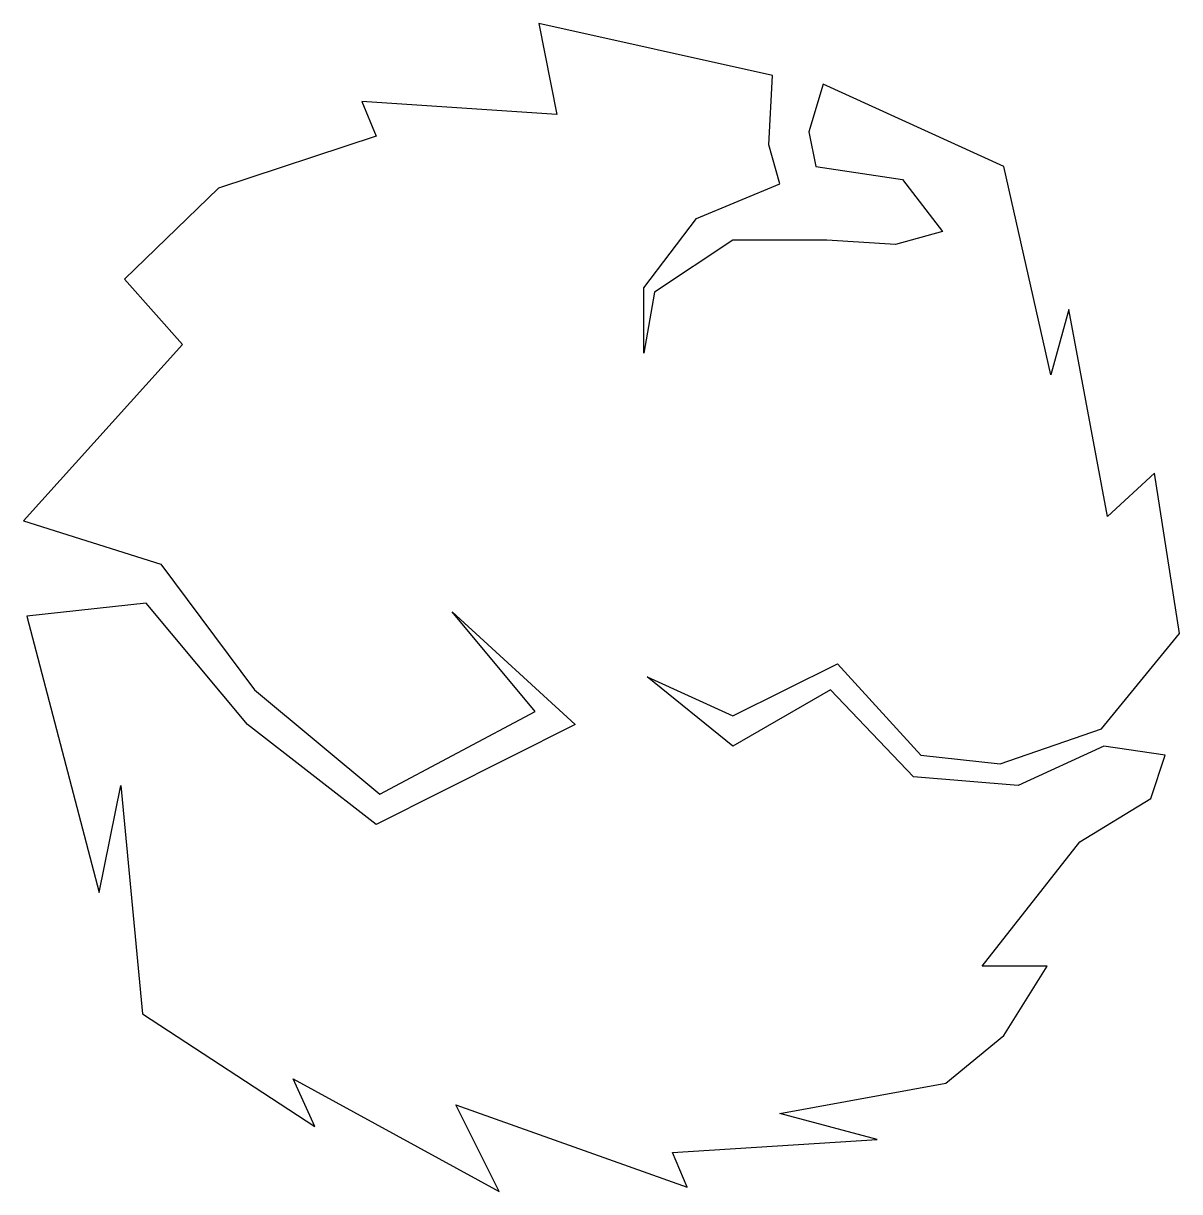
# Model space of a CAD drawing. Header units: feet. Extents: x -0.107 to 0.101, y -0.105 to 0.105.
import ezdxf

# ---------------------------------------------------------------- set-up
doc = ezdxf.new("R2010")
doc.units = ezdxf.units.FT
doc.header["$MEASUREMENT"] = 0

msp = doc.modelspace()

# ---------------------------------------------------------------- linework, layer by layer
at = {"color": 0, "linetype": 'ByBlock', "lineweight": -2}
msp.add_lwpolyline([(0.04681, -0.09544), (0.02926, -0.09076), (0.05916, -0.0853), (0.06956, -0.07672), (0.07736, -0.06423), (0.06566, -0.06423), (0.08322, -0.04187), (0.096, -0.03407), (0.0986, -0.02627), (0.08755, -0.02471), (0.07216, -0.03173), (0.05331, -0.03017), (0.03836, -0.01456), (0.0208, -0.02471), (0.00542, -0.01222), (0.0208, -0.01924), (0.03966, -0.00988), (0.05461, -0.02627), (0.06891, -0.02783), (0.08712, -0.02158), (0.1012, -0.00442), (0.09665, 0.02444), (0.0882, 0.01664), (0.08126, 0.05383), (0.08126, 0.05383), (0.07801, 0.04213), (0.06956, 0.07958), (0.03706, 0.0944), (0.03446, 0.08582), (0.03576, 0.07958), (0.05136, 0.07724), (0.05851, 0.06787), (0.05006, 0.06553), (0.03771, 0.06631), (0.0208, 0.06631), (0.00672, 0.05695), (0.00477, 0.04603), (0.00477, 0.05773), (0.0143, 0.07021), (0.02926, 0.07646), (0.0273, 0.08348), (0.02796, 0.09596), (-0.01409, 0.10532), (-0.01084, 0.08894), (-0.04594, 0.09128), (-0.04334, 0.08504), (-0.07173, 0.07568), (-0.08863, 0.05929), (-0.07823, 0.04759), (-0.10684, 0.01586), (-0.08213, 0.00806), (-0.06523, -0.01456), (-0.04269, -0.03329), (-0.01474, -0.01846), (-0.02969, -0.00052), (-0.00758, -0.0208), (-0.04334, -0.03875), (-0.06653, -0.0208), (-0.08473, 0.00104), (-0.10619, -0.0013), (-0.09318, -0.05097), (-0.08928, -0.03173), (-0.08538, -0.07281), (-0.05439, -0.0931), (-0.05829, -0.08452), (-0.02124, -0.1048), (-0.02904, -0.0892), (0.01257, -0.10402), (0.00997, -0.09778)], close=True, dxfattribs=at)

doc.saveas('drawing.dxf')
